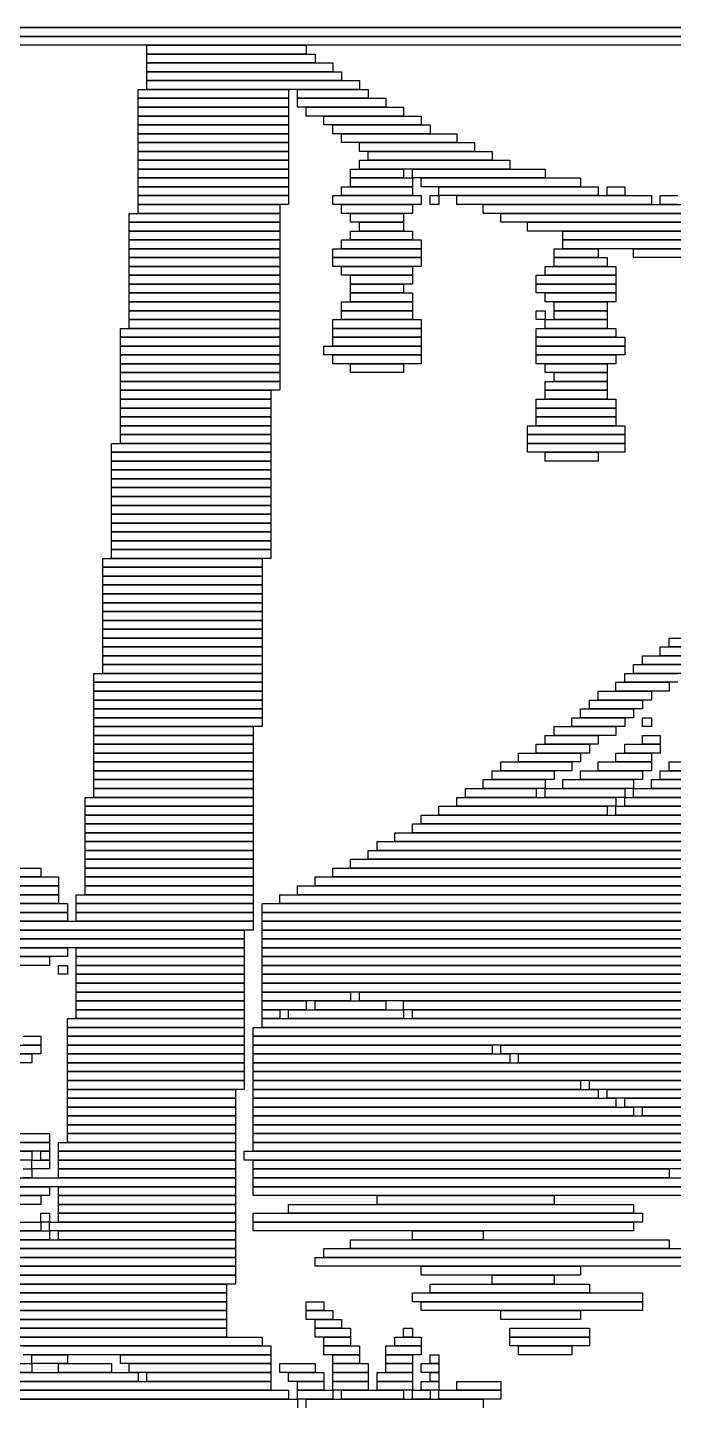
# Model space of a CAD drawing. Extents: x 39 to 985, y 65 to 958.
# Drawn here: x 183.5 to 256.5, y 661.5 to 817 of the extents above; entities that cross this region are included whole.
import ezdxf

# ---------------------------------------------------------------- set-up
doc = ezdxf.new("R2010")
doc.units = 0

msp = doc.modelspace()

# ---------------------------------------------------------------- linework, layer by layer
for p, q in [((374, 817), (162, 817)), ((162, 817), (374, 817)), ((374, 816), (162, 816)), ((173, 816), (320, 816)), ((320, 815), (173, 815)), ((197, 815), (215, 815)), ((197, 814), (197, 815)), ((215, 815), (215, 814)), ((215, 814), (197, 814)), ((197, 814), (216, 814)), ((197, 813), (197, 814)), ((216, 814), (216, 813)), ((216, 813), (197, 813)), ((197, 813), (218, 813)), ((197, 812), (197, 813)), ((218, 812), (197, 812)), ((197, 812), (219, 812)), ((197, 811), (197, 812)), ((218, 813), (218, 812)), ((219, 812), (219, 811)), ((219, 811), (197, 811)), ((197, 811), (221, 811)), ((197, 810), (197, 811)), ((221, 811), (221, 810)), ((196, 810), (213, 810)), ((196, 809), (196, 810)), ((213, 809), (196, 809)), ((196, 809), (213, 809)), ((196, 808), (196, 809)), ((221, 810), (197, 810)), ((213, 810), (213, 809)), ((213, 809), (213, 808)), ((214, 810), (222, 810)), ((214, 809), (214, 810)), ((222, 809), (214, 809)), ((214, 809), (224, 809)), ((214, 808), (214, 809)), ((222, 810), (222, 809)), ((224, 809), (224, 808)), ((213, 808), (196, 808)), ((196, 808), (213, 808)), ((196, 807), (196, 808)), ((213, 808), (213, 807)), ((224, 808), (214, 808)), ((215, 808), (226, 808)), ((215, 807), (215, 808)), ((226, 808), (226, 807)), ((213, 807), (196, 807)), ((196, 807), (213, 807)), ((196, 806), (196, 807)), ((213, 806), (196, 806)), ((196, 806), (213, 806)), ((196, 805), (196, 806)), ((213, 807), (213, 806)), ((213, 806), (213, 805)), ((226, 807), (215, 807)), ((217, 807), (228, 807)), ((217, 806), (217, 807)), ((228, 806), (217, 806)), ((218, 806), (229, 806)), ((218, 805), (218, 806)), ((228, 807), (228, 806)), ((229, 806), (229, 805)), ((213, 805), (196, 805)), ((196, 805), (213, 805)), ((196, 804), (196, 805)), ((213, 804), (196, 804)), ((196, 804), (213, 804)), ((196, 803), (196, 804)), ((213, 805), (213, 804)), ((213, 804), (213, 803)), ((229, 805), (218, 805)), ((219, 805), (232, 805)), ((219, 804), (219, 805)), ((232, 804), (219, 804)), ((221, 804), (234, 804)), ((221, 803), (221, 804)), ((232, 805), (232, 804)), ((234, 804), (234, 803)), ((213, 803), (196, 803)), ((196, 803), (213, 803)), ((196, 802), (196, 803)), ((213, 803), (213, 802)), ((234, 803), (221, 803)), ((222, 803), (236, 803)), ((222, 802), (222, 803)), ((236, 803), (236, 802)), ((213, 802), (196, 802)), ((196, 802), (213, 802)), ((196, 801), (196, 802)), ((213, 801), (196, 801)), ((196, 801), (213, 801)), ((196, 800), (196, 801)), ((213, 802), (213, 801)), ((213, 801), (213, 800)), ((220, 801), (226, 801)), ((220, 800), (220, 801)), ((221, 802), (238, 802)), ((221, 801), (221, 802)), ((238, 801), (221, 801)), ((236, 802), (222, 802)), ((226, 801), (226, 800)), ((227, 801), (242, 801)), ((227, 800), (227, 801)), ((238, 802), (238, 801)), ((242, 801), (242, 800)), ((213, 800), (196, 800)), ((196, 800), (213, 800)), ((196, 799), (196, 800)), ((213, 800), (213, 799)), ((226, 800), (220, 800)), ((220, 800), (227, 800)), ((220, 799), (220, 800)), ((242, 800), (227, 800)), ((227, 800), (227, 799)), ((228, 800), (246, 800)), ((228, 799), (228, 800)), ((246, 800), (246, 799)), ((213, 799), (196, 799)), ((196, 799), (213, 799)), ((196, 798), (196, 799)), ((213, 798), (196, 798)), ((196, 798), (213, 798)), ((196, 797), (196, 798)), ((213, 799), (213, 798)), ((213, 798), (213, 797)), ((218, 798), (228, 798)), ((218, 797), (218, 798)), ((219, 799), (227, 799)), ((219, 798), (219, 799)), ((227, 798), (219, 798)), ((227, 799), (220, 799)), ((227, 799), (227, 798)), ((246, 799), (228, 799)), ((228, 798), (228, 797)), ((229, 798), (230, 798)), ((229, 797), (229, 798)), ((230, 799), (248, 799)), ((230, 798), (230, 799)), ((248, 798), (230, 798)), ((230, 798), (230, 797)), ((232, 798), (254, 798)), ((232, 797), (232, 798)), ((248, 799), (248, 798)), ((249, 799), (251, 799)), ((249, 798), (249, 799)), ((251, 798), (249, 798)), ((251, 799), (251, 798)), ((254, 798), (254, 797)), ((255, 798), (257, 798)), ((255, 797), (255, 798)), ((213, 797), (196, 797)), ((196, 797), (212, 797)), ((196, 796), (196, 797)), ((212, 797), (212, 796)), ((228, 797), (218, 797)), ((219, 797), (227, 797)), ((219, 796), (219, 797)), ((227, 797), (227, 796)), ((230, 797), (229, 797)), ((254, 797), (232, 797)), ((235, 797), (266, 797)), ((235, 796), (235, 797)), ((257, 797), (255, 797)), ((195, 796), (212, 796)), ((195, 795), (195, 796)), ((212, 795), (195, 795)), ((195, 795), (212, 795)), ((195, 794), (195, 795)), ((212, 796), (196, 796)), ((212, 796), (212, 795)), ((212, 795), (212, 794)), ((227, 796), (219, 796)), ((220, 796), (226, 796)), ((220, 795), (220, 796)), ((226, 795), (220, 795)), ((221, 795), (226, 795)), ((221, 794), (221, 795)), ((226, 796), (226, 795)), ((226, 795), (226, 794)), ((266, 796), (235, 796)), ((237, 796), (299, 796)), ((237, 795), (237, 796)), ((299, 795), (237, 795)), ((240, 795), (296, 795)), ((240, 794), (240, 795)), ((212, 794), (195, 794)), ((195, 794), (212, 794)), ((195, 793), (195, 794)), ((212, 794), (212, 793)), ((220, 794), (227, 794)), ((220, 793), (220, 794)), ((226, 794), (221, 794)), ((227, 794), (227, 793)), ((296, 794), (240, 794)), ((244, 794), (292, 794)), ((244, 793), (244, 794)), ((212, 793), (195, 793)), ((195, 793), (212, 793)), ((195, 792), (195, 793)), ((212, 792), (195, 792)), ((195, 792), (212, 792)), ((195, 791), (195, 792)), ((212, 793), (212, 792)), ((212, 792), (212, 791)), ((218, 792), (228, 792)), ((218, 791), (218, 792)), ((219, 793), (228, 793)), ((219, 792), (219, 793)), ((228, 792), (219, 792)), ((227, 793), (220, 793)), ((228, 793), (228, 792)), ((228, 792), (228, 791)), ((243, 792), (248, 792)), ((243, 791), (243, 792)), ((292, 793), (244, 793)), ((244, 793), (288, 793)), ((244, 792), (244, 793)), ((288, 792), (244, 792)), ((248, 792), (248, 791)), ((252, 792), (283, 792)), ((252, 791), (252, 792)), ((212, 791), (195, 791)), ((195, 791), (212, 791)), ((195, 790), (195, 791)), ((212, 790), (195, 790)), ((195, 790), (212, 790)), ((195, 789), (195, 790)), ((212, 791), (212, 790)), ((212, 790), (212, 789)), ((228, 791), (218, 791)), ((218, 791), (228, 791)), ((218, 790), (218, 791)), ((228, 790), (218, 790)), ((219, 790), (227, 790)), ((219, 789), (219, 790)), ((227, 790), (227, 789)), ((228, 791), (228, 790)), ((242, 790), (250, 790)), ((242, 789), (242, 790)), ((248, 791), (243, 791)), ((243, 791), (249, 791)), ((243, 790), (243, 791)), ((249, 790), (243, 790)), ((249, 791), (249, 790)), ((250, 790), (250, 789)), ((283, 791), (252, 791)), ((212, 789), (195, 789)), ((195, 789), (212, 789)), ((195, 788), (195, 789)), ((212, 789), (212, 788)), ((227, 789), (219, 789)), ((220, 789), (227, 789)), ((220, 788), (220, 789)), ((227, 789), (227, 788)), ((241, 789), (250, 789)), ((241, 788), (241, 789)), ((250, 789), (242, 789)), ((250, 789), (250, 788)), ((212, 788), (195, 788)), ((195, 788), (212, 788)), ((195, 787), (195, 788)), ((212, 787), (195, 787)), ((195, 787), (212, 787)), ((195, 786), (195, 787)), ((212, 788), (212, 787)), ((212, 787), (212, 786)), ((227, 788), (220, 788)), ((220, 788), (226, 788)), ((220, 787), (220, 788)), ((226, 787), (220, 787)), ((220, 787), (227, 787)), ((220, 786), (220, 787)), ((226, 788), (226, 787)), ((227, 787), (227, 786)), ((250, 788), (241, 788)), ((241, 788), (250, 788)), ((241, 787), (241, 788)), ((250, 787), (241, 787)), ((242, 787), (250, 787)), ((242, 786), (242, 787)), ((250, 788), (250, 787)), ((250, 787), (250, 786)), ((212, 786), (195, 786)), ((195, 786), (212, 786)), ((195, 785), (195, 786)), ((212, 786), (212, 785)), ((219, 786), (227, 786)), ((219, 785), (219, 786)), ((227, 786), (220, 786)), ((227, 786), (227, 785)), ((250, 786), (242, 786)), ((243, 786), (249, 786)), ((243, 785), (243, 786)), ((249, 786), (249, 785)), ((212, 785), (195, 785)), ((195, 785), (212, 785)), ((195, 784), (195, 785)), ((212, 784), (195, 784)), ((195, 784), (212, 784)), ((195, 783), (195, 784)), ((212, 785), (212, 784)), ((212, 784), (212, 783)), ((218, 784), (228, 784)), ((218, 783), (218, 784)), ((227, 785), (219, 785)), ((219, 785), (227, 785)), ((219, 784), (219, 785)), ((227, 784), (219, 784)), ((227, 785), (227, 784)), ((228, 784), (228, 783)), ((241, 785), (242, 785)), ((241, 784), (241, 785)), ((242, 784), (241, 784)), ((242, 785), (242, 784)), ((242, 784), (249, 784)), ((242, 783), (242, 784)), ((249, 785), (243, 785)), ((243, 785), (249, 785)), ((243, 784), (243, 785)), ((249, 784), (243, 784)), ((249, 785), (249, 784)), ((249, 784), (249, 783)), ((194, 783), (212, 783)), ((194, 782), (194, 783)), ((212, 783), (195, 783)), ((212, 783), (212, 782)), ((228, 783), (218, 783)), ((218, 783), (228, 783)), ((218, 782), (218, 783)), ((228, 783), (228, 782)), ((241, 783), (250, 783)), ((241, 782), (241, 783)), ((249, 783), (242, 783)), ((250, 783), (250, 782)), ((212, 782), (194, 782)), ((194, 782), (212, 782)), ((194, 781), (194, 782)), ((212, 781), (194, 781)), ((194, 781), (212, 781)), ((194, 780), (194, 781)), ((212, 782), (212, 781)), ((212, 781), (212, 780)), ((217, 781), (228, 781)), ((217, 780), (217, 781)), ((228, 782), (218, 782)), ((218, 782), (228, 782)), ((218, 781), (218, 782)), ((228, 781), (218, 781)), ((228, 782), (228, 781)), ((228, 781), (228, 780)), ((250, 782), (241, 782)), ((241, 782), (251, 782)), ((241, 781), (241, 782)), ((251, 781), (241, 781)), ((241, 781), (251, 781)), ((241, 780), (241, 781)), ((251, 782), (251, 781)), ((251, 781), (251, 780)), ((212, 780), (194, 780)), ((194, 780), (212, 780)), ((194, 779), (194, 780)), ((212, 780), (212, 779)), ((228, 780), (217, 780)), ((218, 780), (228, 780)), ((218, 779), (218, 780)), ((228, 780), (228, 779)), ((251, 780), (241, 780)), ((241, 780), (250, 780)), ((241, 779), (241, 780)), ((250, 780), (250, 779)), ((212, 779), (194, 779)), ((194, 779), (212, 779)), ((194, 778), (194, 779)), ((212, 778), (194, 778)), ((194, 778), (212, 778)), ((194, 777), (194, 778)), ((212, 779), (212, 778)), ((212, 778), (212, 777)), ((228, 779), (218, 779)), ((220, 779), (226, 779)), ((220, 778), (220, 779)), ((226, 778), (220, 778)), ((226, 779), (226, 778)), ((250, 779), (241, 779)), ((242, 779), (249, 779)), ((242, 778), (242, 779)), ((249, 778), (242, 778)), ((243, 778), (249, 778)), ((243, 777), (243, 778)), ((249, 779), (249, 778)), ((249, 778), (249, 777)), ((212, 777), (194, 777)), ((194, 777), (212, 777)), ((194, 776), (194, 777)), ((212, 776), (194, 776)), ((194, 776), (211, 776)), ((194, 775), (194, 776)), ((211, 776), (211, 775)), ((212, 777), (212, 776)), ((242, 777), (249, 777)), ((242, 776), (242, 777)), ((249, 776), (242, 776)), ((242, 776), (249, 776)), ((242, 775), (242, 776)), ((249, 777), (243, 777)), ((249, 777), (249, 776)), ((249, 776), (249, 775)), ((211, 775), (194, 775)), ((194, 775), (211, 775)), ((194, 774), (194, 775)), ((211, 775), (211, 774)), ((241, 775), (250, 775)), ((241, 774), (241, 775)), ((249, 775), (242, 775)), ((250, 775), (250, 774)), ((211, 774), (194, 774)), ((194, 774), (211, 774)), ((194, 773), (194, 774)), ((211, 773), (194, 773)), ((194, 773), (211, 773)), ((194, 772), (194, 773)), ((211, 774), (211, 773)), ((211, 773), (211, 772)), ((250, 774), (241, 774)), ((241, 774), (250, 774)), ((241, 773), (241, 774)), ((250, 773), (241, 773)), ((241, 773), (250, 773)), ((241, 772), (241, 773)), ((250, 774), (250, 773)), ((250, 773), (250, 772)), ((211, 772), (194, 772)), ((194, 772), (211, 772)), ((194, 771), (194, 772)), ((211, 772), (211, 771)), ((240, 772), (251, 772)), ((240, 771), (240, 772)), ((250, 772), (241, 772)), ((251, 772), (251, 771)), ((193, 770), (211, 770)), ((193, 769), (193, 770)), ((211, 771), (194, 771)), ((194, 771), (211, 771)), ((194, 770), (194, 771)), ((211, 770), (194, 770)), ((211, 771), (211, 770)), ((211, 770), (211, 769)), ((251, 771), (240, 771)), ((240, 771), (251, 771)), ((240, 770), (240, 771)), ((251, 770), (240, 770)), ((240, 770), (251, 770)), ((240, 769), (240, 770)), ((251, 771), (251, 770)), ((251, 770), (251, 769)), ((211, 769), (193, 769)), ((193, 769), (211, 769)), ((193, 768), (193, 769)), ((211, 769), (211, 768)), ((251, 769), (240, 769)), ((242, 769), (248, 769)), ((242, 768), (242, 769)), ((248, 769), (248, 768)), ((211, 768), (193, 768)), ((193, 768), (211, 768)), ((193, 767), (193, 768)), ((211, 767), (193, 767)), ((193, 767), (211, 767)), ((193, 766), (193, 767)), ((211, 768), (211, 767)), ((211, 767), (211, 766)), ((248, 768), (242, 768)), ((211, 766), (193, 766)), ((193, 766), (211, 766)), ((193, 765), (193, 766)), ((211, 766), (211, 765)), ((211, 765), (193, 765)), ((193, 765), (211, 765)), ((193, 764), (193, 765)), ((211, 764), (193, 764)), ((193, 764), (211, 764)), ((193, 763), (193, 764)), ((211, 765), (211, 764)), ((211, 764), (211, 763)), ((211, 763), (193, 763)), ((193, 763), (211, 763)), ((193, 762), (193, 763)), ((211, 762), (193, 762)), ((193, 762), (211, 762)), ((193, 761), (193, 762)), ((211, 763), (211, 762)), ((211, 762), (211, 761)), ((211, 761), (193, 761)), ((193, 761), (211, 761)), ((193, 760), (193, 761)), ((211, 761), (211, 760)), ((211, 760), (193, 760)), ((193, 760), (211, 760)), ((193, 759), (193, 760)), ((211, 759), (193, 759)), ((193, 759), (211, 759)), ((193, 758), (193, 759)), ((211, 760), (211, 759)), ((211, 759), (211, 758)), ((211, 758), (193, 758)), ((193, 758), (211, 758)), ((193, 757), (193, 758)), ((211, 758), (211, 757)), ((192, 757), (210, 757)), ((192, 756), (192, 757)), ((210, 756), (192, 756)), ((192, 756), (210, 756)), ((192, 755), (192, 756)), ((211, 757), (193, 757)), ((210, 757), (210, 756)), ((210, 756), (210, 755)), ((210, 755), (192, 755)), ((192, 755), (210, 755)), ((192, 754), (192, 755)), ((210, 755), (210, 754)), ((210, 754), (192, 754)), ((192, 754), (210, 754)), ((192, 753), (192, 754)), ((210, 753), (192, 753)), ((192, 753), (210, 753)), ((192, 752), (192, 753)), ((210, 754), (210, 753)), ((210, 753), (210, 752)), ((210, 752), (192, 752)), ((192, 752), (210, 752)), ((192, 751), (192, 752)), ((210, 752), (210, 751)), ((210, 751), (192, 751)), ((192, 751), (210, 751)), ((192, 750), (192, 751)), ((210, 750), (192, 750)), ((192, 750), (210, 750)), ((192, 749), (192, 750)), ((210, 751), (210, 750)), ((210, 750), (210, 749)), ((210, 749), (192, 749)), ((192, 749), (210, 749)), ((192, 748), (192, 749)), ((210, 748), (192, 748)), ((192, 748), (210, 748)), ((192, 747), (192, 748)), ((210, 749), (210, 748)), ((210, 748), (210, 747)), ((256, 748), (261, 748)), ((256, 747), (256, 748)), ((210, 747), (192, 747)), ((192, 747), (210, 747)), ((192, 746), (192, 747)), ((210, 747), (210, 746)), ((255, 747), (260, 747)), ((255, 746), (255, 747)), ((261, 747), (256, 747)), ((210, 746), (192, 746)), ((192, 746), (210, 746)), ((192, 745), (192, 746)), ((210, 745), (192, 745)), ((192, 745), (210, 745)), ((192, 744), (192, 745)), ((210, 746), (210, 745)), ((210, 745), (210, 744)), ((252, 745), (258, 745)), ((252, 744), (252, 745)), ((253, 746), (259, 746)), ((253, 745), (253, 746)), ((259, 745), (253, 745)), ((260, 746), (255, 746)), ((191, 744), (210, 744)), ((191, 743), (191, 744)), ((210, 744), (192, 744)), ((210, 744), (210, 743)), ((251, 744), (257, 744)), ((251, 743), (251, 744)), ((258, 744), (252, 744)), ((210, 743), (191, 743)), ((191, 743), (210, 743)), ((191, 742), (191, 743)), ((210, 742), (191, 742)), ((191, 742), (210, 742)), ((191, 741), (191, 742)), ((210, 743), (210, 742)), ((210, 742), (210, 741)), ((248, 742), (254, 742)), ((248, 741), (248, 742)), ((250, 743), (256, 743)), ((250, 742), (250, 743)), ((256, 742), (250, 742)), ((257, 743), (251, 743)), ((254, 742), (254, 741)), ((256, 743), (256, 742)), ((210, 741), (191, 741)), ((191, 741), (210, 741)), ((191, 740), (191, 741)), ((210, 741), (210, 740)), ((247, 741), (253, 741)), ((247, 740), (247, 741)), ((254, 741), (248, 741)), ((253, 741), (253, 740)), ((210, 740), (191, 740)), ((191, 740), (210, 740)), ((191, 739), (191, 740)), ((210, 739), (191, 739)), ((191, 739), (210, 739)), ((191, 738), (191, 739)), ((210, 740), (210, 739)), ((210, 739), (210, 738)), ((245, 739), (251, 739)), ((245, 738), (245, 739)), ((246, 740), (252, 740)), ((246, 739), (246, 740)), ((252, 739), (246, 739)), ((253, 740), (247, 740)), ((251, 739), (251, 738)), ((252, 740), (252, 739)), ((253, 739), (254, 739)), ((253, 738), (253, 739)), ((254, 739), (254, 738)), ((210, 738), (191, 738)), ((191, 738), (209, 738)), ((191, 737), (191, 738)), ((209, 738), (209, 737)), ((243, 738), (250, 738)), ((243, 737), (243, 738)), ((251, 738), (245, 738)), ((250, 738), (250, 737)), ((254, 738), (253, 738)), ((209, 737), (191, 737)), ((191, 737), (209, 737)), ((191, 736), (191, 737)), ((209, 736), (191, 736)), ((191, 736), (209, 736)), ((191, 735), (191, 736)), ((209, 737), (209, 736)), ((209, 736), (209, 735)), ((241, 736), (247, 736)), ((241, 735), (241, 736)), ((242, 737), (248, 737)), ((242, 736), (242, 737)), ((248, 736), (242, 736)), ((250, 737), (243, 737)), ((247, 736), (247, 735)), ((248, 737), (248, 736)), ((251, 736), (255, 736)), ((251, 735), (251, 736)), ((253, 737), (255, 737)), ((253, 736), (253, 737)), ((255, 736), (253, 736)), ((255, 737), (255, 736)), ((255, 736), (255, 735)), ((209, 735), (191, 735)), ((191, 735), (209, 735)), ((191, 734), (191, 735)), ((209, 734), (191, 734)), ((191, 734), (209, 734)), ((191, 733), (191, 734)), ((209, 735), (209, 734)), ((209, 734), (209, 733)), ((237, 734), (245, 734)), ((237, 733), (237, 734)), ((239, 735), (246, 735)), ((239, 734), (239, 735)), ((246, 734), (239, 734)), ((247, 735), (241, 735)), ((245, 734), (245, 733)), ((246, 735), (246, 734)), ((248, 734), (254, 734)), ((248, 733), (248, 734)), ((250, 735), (254, 735)), ((250, 734), (250, 735)), ((254, 734), (250, 734)), ((255, 735), (251, 735)), ((254, 735), (254, 734)), ((254, 734), (254, 733)), ((256, 734), (261, 734)), ((256, 733), (256, 734)), ((209, 733), (191, 733)), ((191, 733), (209, 733)), ((191, 732), (191, 733)), ((209, 733), (209, 732)), ((236, 733), (243, 733)), ((236, 732), (236, 733)), ((245, 733), (237, 733)), ((243, 733), (243, 732)), ((246, 733), (253, 733)), ((246, 732), (246, 733)), ((254, 733), (248, 733)), ((253, 733), (253, 732)), ((255, 733), (260, 733)), ((255, 732), (255, 733)), ((261, 733), (256, 733)), ((209, 732), (191, 732)), ((191, 732), (209, 732)), ((191, 731), (191, 732)), ((209, 731), (191, 731)), ((191, 731), (209, 731)), ((191, 730), (191, 731)), ((209, 732), (209, 731)), ((209, 731), (209, 730)), ((233, 731), (241, 731)), ((233, 730), (233, 731)), ((235, 732), (242, 732)), ((235, 731), (235, 732)), ((242, 731), (235, 731)), ((243, 732), (236, 732)), ((241, 731), (241, 730)), ((242, 732), (242, 731)), ((242, 731), (251, 731)), ((242, 730), (242, 731)), ((244, 732), (252, 732)), ((244, 731), (244, 732)), ((252, 731), (244, 731)), ((253, 732), (246, 732)), ((251, 731), (251, 730)), ((252, 732), (252, 731)), ((252, 731), (265, 731)), ((252, 730), (252, 731)), ((254, 732), (260, 732)), ((254, 731), (254, 732)), ((260, 731), (254, 731)), ((260, 732), (255, 732)), ((190, 730), (209, 730)), ((190, 729), (190, 730)), ((209, 730), (191, 730)), ((209, 730), (209, 729)), ((232, 730), (250, 730)), ((232, 729), (232, 730)), ((241, 730), (233, 730)), ((251, 730), (242, 730)), ((250, 730), (250, 729)), ((251, 730), (265, 730)), ((251, 729), (251, 730)), ((265, 730), (252, 730)), ((209, 729), (190, 729)), ((190, 729), (209, 729)), ((190, 728), (190, 729)), ((209, 728), (190, 728)), ((190, 728), (209, 728)), ((190, 727), (190, 728)), ((209, 729), (209, 728)), ((209, 728), (209, 727)), ((228, 728), (320, 728)), ((228, 727), (228, 728)), ((230, 729), (249, 729)), ((230, 728), (230, 729)), ((249, 728), (230, 728)), ((250, 729), (232, 729)), ((249, 729), (249, 728)), ((250, 729), (264, 729)), ((250, 728), (250, 729)), ((264, 728), (250, 728)), ((265, 729), (251, 729)), ((209, 727), (190, 727)), ((190, 727), (209, 727)), ((190, 726), (190, 727)), ((209, 727), (209, 726)), ((227, 727), (263, 727)), ((227, 726), (227, 727)), ((320, 727), (228, 727)), ((209, 726), (190, 726)), ((190, 726), (209, 726)), ((190, 725), (190, 726)), ((209, 725), (190, 725)), ((190, 725), (209, 725)), ((190, 724), (190, 725)), ((209, 726), (209, 725)), ((209, 725), (209, 724)), ((223, 725), (326, 725)), ((223, 724), (223, 725)), ((225, 726), (324, 726)), ((225, 725), (225, 726)), ((324, 725), (225, 725)), ((263, 726), (227, 726)), ((209, 724), (190, 724)), ((190, 724), (209, 724)), ((190, 723), (190, 724)), ((209, 724), (209, 723)), ((222, 724), (326, 724)), ((222, 723), (222, 724)), ((326, 724), (223, 724)), ((162, 722), (185, 722)), ((185, 722), (185, 721)), ((209, 723), (190, 723)), ((190, 723), (209, 723)), ((190, 722), (190, 723)), ((209, 722), (190, 722)), ((190, 722), (209, 722)), ((190, 721), (190, 722)), ((209, 723), (209, 722)), ((209, 722), (209, 721)), ((218, 722), (326, 722)), ((218, 721), (218, 722)), ((220, 723), (326, 723)), ((220, 722), (220, 723)), ((326, 722), (220, 722)), ((326, 723), (222, 723)), ((161, 721), (187, 721)), ((187, 720), (161, 720)), ((161, 720), (187, 720)), ((185, 721), (162, 721)), ((187, 721), (187, 720)), ((187, 720), (187, 719)), ((209, 721), (190, 721)), ((190, 721), (209, 721)), ((190, 720), (190, 721)), ((209, 720), (190, 720)), ((190, 720), (209, 720)), ((190, 719), (190, 720)), ((209, 721), (209, 720)), ((209, 720), (209, 719)), ((214, 720), (326, 720)), ((214, 719), (214, 720)), ((216, 721), (326, 721)), ((216, 720), (216, 721)), ((326, 720), (216, 720)), ((326, 721), (218, 721)), ((187, 719), (161, 719)), ((161, 719), (187, 719)), ((187, 719), (187, 718)), ((189, 719), (209, 719)), ((189, 718), (189, 719)), ((209, 719), (190, 719)), ((209, 719), (209, 718)), ((212, 719), (326, 719)), ((212, 718), (212, 719)), ((326, 719), (214, 719)), ((159, 718), (188, 718)), ((188, 717), (159, 717)), ((159, 717), (188, 717)), ((187, 718), (161, 718)), ((188, 718), (188, 717)), ((188, 717), (188, 716)), ((209, 718), (189, 718)), ((189, 718), (209, 718)), ((189, 717), (189, 718)), ((209, 717), (189, 717)), ((189, 717), (209, 717)), ((189, 716), (189, 717)), ((209, 718), (209, 717)), ((209, 717), (209, 716)), ((210, 718), (326, 718)), ((210, 717), (210, 718)), ((326, 717), (210, 717)), ((210, 717), (326, 717)), ((210, 716), (210, 717)), ((326, 718), (212, 718)), ((188, 716), (159, 716)), ((159, 716), (209, 716)), ((209, 716), (189, 716)), ((209, 716), (209, 715)), ((326, 716), (210, 716)), ((210, 716), (326, 716)), ((210, 715), (210, 716)), ((209, 715), (159, 715)), ((160, 715), (208, 715)), ((208, 714), (160, 714)), ((177, 714), (208, 714)), ((208, 715), (208, 714)), ((208, 714), (208, 713)), ((326, 715), (210, 715)), ((210, 715), (326, 715)), ((210, 714), (210, 715)), ((326, 714), (210, 714)), ((210, 714), (326, 714)), ((210, 713), (210, 714)), ((176, 713), (188, 713)), ((208, 713), (177, 713)), ((188, 713), (188, 712)), ((189, 713), (208, 713)), ((189, 712), (189, 713)), ((208, 713), (208, 712)), ((326, 713), (210, 713)), ((210, 713), (326, 713)), ((210, 712), (210, 713)), ((188, 712), (176, 712)), ((182, 712), (186, 712)), ((186, 711), (182, 711)), ((186, 712), (186, 711)), ((187, 711), (188, 711)), ((187, 710), (187, 711)), ((188, 711), (188, 710)), ((208, 712), (189, 712)), ((189, 712), (208, 712)), ((189, 711), (189, 712)), ((208, 711), (189, 711)), ((189, 711), (208, 711)), ((189, 710), (189, 711)), ((208, 712), (208, 711)), ((208, 711), (208, 710)), ((326, 712), (210, 712)), ((210, 712), (312, 712)), ((210, 711), (210, 712)), ((312, 711), (210, 711)), ((210, 711), (309, 711)), ((210, 710), (210, 711)), ((188, 710), (187, 710)), ((208, 710), (189, 710)), ((189, 710), (208, 710)), ((189, 709), (189, 710)), ((208, 710), (208, 709)), ((309, 710), (210, 710)), ((210, 710), (306, 710)), ((210, 709), (210, 710)), ((208, 709), (189, 709)), ((189, 709), (208, 709)), ((189, 708), (189, 709)), ((208, 708), (189, 708)), ((189, 708), (208, 708)), ((189, 707), (189, 708)), ((208, 709), (208, 708)), ((208, 708), (208, 707)), ((306, 709), (210, 709)), ((210, 709), (305, 709)), ((210, 708), (210, 709)), ((305, 708), (210, 708)), ((210, 708), (220, 708)), ((210, 707), (210, 708)), ((220, 708), (220, 707)), ((221, 708), (303, 708)), ((221, 707), (221, 708)), ((208, 707), (189, 707)), ((189, 707), (208, 707)), ((189, 706), (189, 707)), ((208, 706), (189, 706)), ((189, 706), (208, 706)), ((189, 705), (189, 706)), ((208, 707), (208, 706)), ((208, 706), (208, 705)), ((220, 707), (210, 707)), ((210, 707), (215, 707)), ((210, 706), (210, 707)), ((215, 706), (210, 706)), ((210, 706), (212, 706)), ((210, 705), (210, 706)), ((212, 706), (212, 705)), ((213, 706), (226, 706)), ((213, 705), (213, 706)), ((215, 707), (215, 706)), ((216, 707), (224, 707)), ((216, 706), (216, 707)), ((224, 706), (216, 706)), ((303, 707), (221, 707)), ((224, 707), (224, 706)), ((226, 707), (302, 707)), ((226, 706), (226, 707)), ((302, 706), (226, 706)), ((226, 706), (226, 705)), ((227, 706), (296, 706)), ((227, 705), (227, 706)), ((188, 705), (208, 705)), ((188, 704), (188, 705)), ((208, 705), (189, 705)), ((208, 705), (208, 704)), ((212, 705), (210, 705)), ((210, 705), (293, 705)), ((210, 704), (210, 705)), ((226, 705), (213, 705)), ((296, 705), (227, 705)), ((183, 703), (185, 703)), ((185, 703), (185, 702)), ((208, 704), (188, 704)), ((188, 704), (208, 704)), ((188, 703), (188, 704)), ((208, 703), (188, 703)), ((188, 703), (208, 703)), ((188, 702), (188, 703)), ((208, 704), (208, 703)), ((208, 703), (208, 702)), ((209, 704), (291, 704)), ((209, 703), (209, 704)), ((291, 703), (209, 703)), ((209, 703), (289, 703)), ((209, 702), (209, 703)), ((293, 704), (210, 704)), ((181, 702), (185, 702)), ((185, 702), (183, 702)), ((185, 702), (185, 701)), ((208, 702), (188, 702)), ((188, 702), (208, 702)), ((188, 701), (188, 702)), ((208, 702), (208, 701)), ((289, 702), (209, 702)), ((209, 702), (236, 702)), ((209, 701), (209, 702)), ((236, 702), (236, 701)), ((237, 702), (288, 702)), ((237, 701), (237, 702)), ((179, 701), (184, 701)), ((184, 700), (179, 700)), ((185, 701), (181, 701)), ((184, 701), (184, 700)), ((208, 701), (188, 701)), ((188, 701), (208, 701)), ((188, 700), (188, 701)), ((208, 700), (188, 700)), ((188, 700), (208, 700)), ((188, 699), (188, 700)), ((208, 701), (208, 700)), ((208, 700), (208, 699)), ((236, 701), (209, 701)), ((209, 701), (238, 701)), ((209, 700), (209, 701)), ((238, 700), (209, 700)), ((209, 700), (327, 700)), ((209, 699), (209, 700)), ((288, 701), (237, 701)), ((238, 701), (238, 700)), ((239, 701), (287, 701)), ((239, 700), (239, 701)), ((287, 700), (239, 700)), ((208, 699), (188, 699)), ((188, 699), (208, 699)), ((188, 698), (188, 699)), ((208, 699), (208, 698)), ((327, 699), (209, 699)), ((209, 699), (278, 699)), ((209, 698), (209, 699)), ((208, 698), (188, 698)), ((188, 698), (208, 698)), ((188, 697), (188, 698)), ((208, 697), (188, 697)), ((188, 697), (207, 697)), ((188, 696), (188, 697)), ((207, 697), (207, 696)), ((208, 698), (208, 697)), ((278, 698), (209, 698)), ((209, 698), (246, 698)), ((209, 697), (209, 698)), ((246, 697), (209, 697)), ((209, 697), (248, 697)), ((209, 696), (209, 697)), ((246, 698), (246, 697)), ((247, 698), (276, 698)), ((247, 697), (247, 698)), ((276, 697), (247, 697)), ((248, 697), (248, 696)), ((249, 697), (275, 697)), ((249, 696), (249, 697)), ((207, 696), (188, 696)), ((188, 696), (207, 696)), ((188, 695), (188, 696)), ((207, 696), (207, 695)), ((248, 696), (209, 696)), ((209, 696), (250, 696)), ((209, 695), (209, 696)), ((275, 696), (249, 696)), ((250, 696), (250, 695)), ((251, 696), (271, 696)), ((251, 695), (251, 696)), ((207, 695), (188, 695)), ((188, 695), (207, 695)), ((188, 694), (188, 695)), ((207, 694), (188, 694)), ((188, 694), (207, 694)), ((188, 693), (188, 694)), ((207, 695), (207, 694)), ((207, 694), (207, 693)), ((250, 695), (209, 695)), ((209, 695), (252, 695)), ((209, 694), (209, 695)), ((252, 694), (209, 694)), ((209, 694), (327, 694)), ((209, 693), (209, 694)), ((271, 695), (251, 695)), ((252, 695), (252, 694)), ((253, 695), (268, 695)), ((253, 694), (253, 695)), ((268, 694), (253, 694)), ((180, 692), (186, 692)), ((186, 692), (186, 691)), ((207, 693), (188, 693)), ((188, 693), (207, 693)), ((188, 692), (188, 693)), ((207, 692), (188, 692)), ((188, 692), (207, 692)), ((188, 691), (188, 692)), ((207, 693), (207, 692)), ((207, 692), (207, 691)), ((327, 693), (209, 693)), ((209, 693), (327, 693)), ((209, 692), (209, 693)), ((327, 692), (209, 692)), ((209, 692), (259, 692)), ((209, 691), (209, 692)), ((179, 691), (186, 691)), ((186, 691), (180, 691)), ((186, 691), (186, 690)), ((187, 691), (207, 691)), ((187, 690), (187, 691)), ((207, 691), (188, 691)), ((207, 691), (207, 690)), ((259, 691), (209, 691)), ((209, 691), (327, 691)), ((209, 690), (209, 691)), ((161, 690), (184, 690)), ((184, 689), (161, 689)), ((186, 690), (179, 690)), ((184, 690), (184, 689)), ((184, 689), (186, 689)), ((184, 688), (184, 689)), ((185, 690), (186, 690)), ((185, 689), (185, 690)), ((186, 689), (185, 689)), ((186, 690), (186, 689)), ((186, 689), (186, 688)), ((207, 690), (187, 690)), ((187, 690), (207, 690)), ((187, 689), (187, 690)), ((207, 689), (187, 689)), ((187, 689), (207, 689)), ((187, 688), (187, 689)), ((207, 690), (207, 689)), ((207, 689), (207, 688)), ((208, 690), (327, 690)), ((208, 689), (208, 690)), ((327, 689), (208, 689)), ((327, 690), (209, 690)), ((209, 689), (327, 689)), ((209, 688), (209, 689)), ((183, 688), (184, 688)), ((186, 688), (184, 688)), ((184, 688), (184, 687)), ((207, 688), (187, 688)), ((187, 688), (207, 688)), ((187, 687), (187, 688)), ((207, 688), (207, 687)), ((327, 688), (209, 688)), ((209, 688), (256, 688)), ((209, 687), (209, 688)), ((256, 688), (256, 687)), ((163, 687), (207, 687)), ((207, 686), (163, 686)), ((163, 686), (186, 686)), ((184, 687), (183, 687)), ((186, 686), (186, 685)), ((207, 687), (187, 687)), ((187, 686), (207, 686)), ((187, 685), (187, 686)), ((207, 687), (207, 686)), ((207, 686), (207, 685)), ((256, 687), (209, 687)), ((209, 687), (263, 687)), ((209, 686), (209, 687)), ((263, 686), (209, 686)), ((209, 686), (262, 686)), ((209, 685), (209, 686)), ((153, 685), (185, 685)), ((186, 685), (163, 685)), ((185, 685), (185, 684)), ((207, 685), (187, 685)), ((187, 685), (207, 685)), ((187, 684), (187, 685)), ((207, 685), (207, 684)), ((262, 685), (209, 685)), ((223, 685), (243, 685)), ((223, 684), (223, 685)), ((243, 685), (243, 684)), ((185, 684), (153, 684)), ((185, 683), (186, 683)), ((185, 682), (185, 683)), ((186, 683), (186, 682)), ((207, 684), (187, 684)), ((187, 684), (207, 684)), ((187, 683), (187, 684)), ((207, 683), (187, 683)), ((187, 683), (207, 683)), ((187, 682), (187, 683)), ((207, 684), (207, 683)), ((207, 683), (207, 682)), ((209, 683), (253, 683)), ((209, 682), (209, 683)), ((213, 684), (252, 684)), ((213, 683), (213, 684)), ((252, 683), (213, 683)), ((243, 684), (223, 684)), ((252, 684), (252, 683)), ((253, 683), (253, 682)), ((153, 682), (185, 682)), ((186, 682), (185, 682)), ((185, 682), (185, 681)), ((186, 682), (207, 682)), ((186, 681), (186, 682)), ((207, 682), (187, 682)), ((207, 682), (207, 681)), ((253, 682), (209, 682)), ((209, 682), (252, 682)), ((209, 681), (209, 682)), ((252, 682), (252, 681)), ((150, 680), (207, 680)), ((151, 681), (186, 681)), ((186, 680), (151, 680)), ((185, 681), (153, 681)), ((207, 681), (186, 681)), ((186, 681), (186, 680)), ((187, 681), (207, 681)), ((187, 680), (187, 681)), ((207, 680), (187, 680)), ((207, 681), (207, 680)), ((207, 680), (207, 679)), ((252, 681), (209, 681)), ((220, 680), (256, 680)), ((220, 679), (220, 680)), ((227, 681), (235, 681)), ((227, 680), (227, 681)), ((235, 680), (227, 680)), ((235, 681), (235, 680)), ((256, 680), (256, 679)), ((207, 679), (150, 679)), ((150, 679), (207, 679)), ((207, 678), (150, 678)), ((150, 678), (207, 678)), ((207, 679), (207, 678)), ((207, 678), (207, 677)), ((216, 678), (260, 678)), ((216, 677), (216, 678)), ((217, 679), (261, 679)), ((217, 678), (217, 679)), ((261, 678), (217, 678)), ((256, 679), (220, 679)), ((207, 677), (150, 677)), ((150, 677), (207, 677)), ((207, 677), (207, 676)), ((260, 677), (216, 677)), ((228, 677), (246, 677)), ((228, 676), (228, 677)), ((246, 677), (246, 676)), ((207, 676), (150, 676)), ((150, 676), (207, 676)), ((207, 675), (150, 675)), ((150, 675), (206, 675)), ((206, 675), (206, 674)), ((207, 676), (207, 675)), ((246, 676), (228, 676)), ((229, 675), (247, 675)), ((229, 674), (229, 675)), ((236, 676), (243, 676)), ((236, 675), (236, 676)), ((243, 675), (236, 675)), ((243, 676), (243, 675)), ((247, 675), (247, 674)), ((206, 674), (150, 674)), ((151, 674), (206, 674)), ((206, 674), (206, 673)), ((227, 674), (253, 674)), ((227, 673), (227, 674)), ((247, 674), (229, 674)), ((253, 674), (253, 673)), ((206, 673), (151, 673)), ((151, 673), (206, 673)), ((206, 672), (151, 672)), ((151, 672), (206, 672)), ((206, 673), (206, 672)), ((206, 672), (206, 671)), ((215, 673), (217, 673)), ((215, 672), (215, 673)), ((217, 672), (215, 672)), ((215, 672), (218, 672)), ((215, 671), (215, 672)), ((217, 673), (217, 672)), ((218, 672), (218, 671)), ((253, 673), (227, 673)), ((228, 673), (253, 673)), ((228, 672), (228, 673)), ((253, 672), (228, 672)), ((237, 672), (246, 672)), ((237, 671), (237, 672)), ((246, 672), (246, 671)), ((253, 673), (253, 672)), ((206, 671), (151, 671)), ((152, 671), (206, 671)), ((206, 671), (206, 670)), ((218, 671), (215, 671)), ((216, 671), (219, 671)), ((216, 670), (216, 671)), ((219, 671), (219, 670)), ((246, 671), (237, 671)), ((206, 670), (152, 670)), ((152, 670), (206, 670)), ((206, 669), (152, 669)), ((181, 669), (210, 669)), ((206, 670), (206, 669)), ((210, 669), (210, 668)), ((219, 670), (216, 670)), ((216, 670), (220, 670)), ((216, 669), (216, 670)), ((220, 669), (216, 669)), ((217, 669), (220, 669)), ((217, 668), (217, 669)), ((220, 670), (220, 669)), ((220, 669), (220, 668)), ((225, 669), (228, 669)), ((225, 668), (225, 669)), ((226, 670), (227, 670)), ((226, 669), (226, 670)), ((227, 669), (226, 669)), ((227, 670), (227, 669)), ((228, 669), (228, 668)), ((238, 670), (247, 670)), ((238, 669), (238, 670)), ((247, 669), (238, 669)), ((238, 669), (247, 669)), ((238, 668), (238, 669)), ((247, 670), (247, 669)), ((247, 669), (247, 668)), ((210, 668), (181, 668)), ((183, 668), (211, 668)), ((211, 668), (211, 667)), ((220, 668), (217, 668)), ((217, 668), (221, 668)), ((217, 667), (217, 668)), ((221, 668), (221, 667)), ((224, 668), (228, 668)), ((224, 667), (224, 668)), ((228, 668), (225, 668)), ((228, 668), (228, 667)), ((247, 668), (238, 668)), ((239, 668), (245, 668)), ((239, 667), (239, 668)), ((245, 668), (245, 667)), ((156, 666), (184, 666)), ((211, 667), (183, 667)), ((184, 667), (188, 667)), ((184, 666), (184, 667)), ((188, 666), (184, 666)), ((184, 666), (184, 665)), ((187, 666), (193, 666)), ((187, 665), (187, 666)), ((188, 667), (188, 666)), ((193, 666), (193, 665)), ((194, 667), (211, 667)), ((194, 666), (194, 667)), ((211, 666), (194, 666)), ((195, 666), (211, 666)), ((195, 665), (195, 666)), ((211, 667), (211, 666)), ((211, 666), (211, 665)), ((212, 666), (216, 666)), ((212, 665), (212, 666)), ((216, 666), (216, 665)), ((221, 667), (217, 667)), ((218, 667), (221, 667)), ((218, 666), (218, 667)), ((221, 666), (218, 666)), ((218, 666), (222, 666)), ((218, 665), (218, 666)), ((221, 667), (221, 666)), ((222, 666), (222, 665)), ((228, 667), (224, 667)), ((224, 667), (227, 667)), ((224, 666), (224, 667)), ((227, 666), (224, 666)), ((224, 666), (227, 666)), ((224, 665), (224, 666)), ((227, 667), (227, 666)), ((227, 666), (227, 665)), ((228, 666), (230, 666)), ((228, 665), (228, 666)), ((229, 667), (230, 667)), ((229, 666), (229, 667)), ((230, 666), (229, 666)), ((230, 667), (230, 666)), ((230, 666), (230, 665)), ((245, 667), (239, 667)), ((184, 665), (156, 665)), ((156, 665), (196, 665)), ((196, 664), (156, 664)), ((157, 664), (211, 664)), ((193, 665), (187, 665)), ((211, 665), (195, 665)), ((196, 665), (196, 664)), ((197, 665), (211, 665)), ((197, 664), (197, 665)), ((211, 664), (197, 664)), ((211, 665), (211, 664)), ((211, 664), (211, 663)), ((216, 665), (212, 665)), ((213, 665), (217, 665)), ((213, 664), (213, 665)), ((217, 664), (213, 664)), ((214, 664), (217, 664)), ((214, 663), (214, 664)), ((217, 665), (217, 664)), ((217, 664), (217, 663)), ((222, 665), (218, 665)), ((218, 665), (222, 665)), ((218, 664), (218, 665)), ((222, 664), (218, 664)), ((218, 664), (222, 664)), ((218, 663), (218, 664)), ((222, 665), (222, 664)), ((222, 664), (222, 663)), ((223, 665), (227, 665)), ((223, 664), (223, 665)), ((227, 664), (223, 664)), ((223, 664), (227, 664)), ((223, 663), (223, 664)), ((227, 665), (224, 665)), ((227, 665), (227, 664)), ((227, 664), (227, 663)), ((230, 665), (228, 665)), ((228, 664), (230, 664)), ((228, 663), (228, 664)), ((229, 665), (230, 665)), ((229, 664), (229, 665)), ((230, 664), (229, 664)), ((230, 665), (230, 664)), ((230, 664), (230, 663)), ((232, 664), (237, 664)), ((232, 663), (232, 664)), ((237, 664), (237, 663)), ((211, 663), (157, 663)), ((157, 663), (213, 663)), ((213, 663), (213, 662)), ((217, 663), (214, 663)), ((214, 663), (218, 663)), ((214, 662), (214, 663)), ((222, 663), (218, 663)), ((218, 663), (218, 662)), ((219, 663), (226, 663)), ((219, 662), (219, 663)), ((227, 663), (223, 663)), ((226, 663), (226, 662)), ((227, 663), (229, 663)), ((227, 662), (227, 663)), ((230, 663), (228, 663)), ((229, 663), (229, 662)), ((230, 663), (237, 663)), ((230, 662), (230, 663)), ((237, 663), (232, 663)), ((237, 663), (237, 662)), ((213, 662), (157, 662)), ((157, 662), (214, 662)), ((218, 662), (214, 662)), ((214, 662), (214, 661)), ((215, 662), (235, 662)), ((215, 661), (215, 662)), ((226, 662), (219, 662)), ((229, 662), (227, 662)), ((237, 662), (230, 662)), ((235, 662), (235, 661))]:
    msp.add_line(p, q)

doc.saveas('drawing.dxf')
